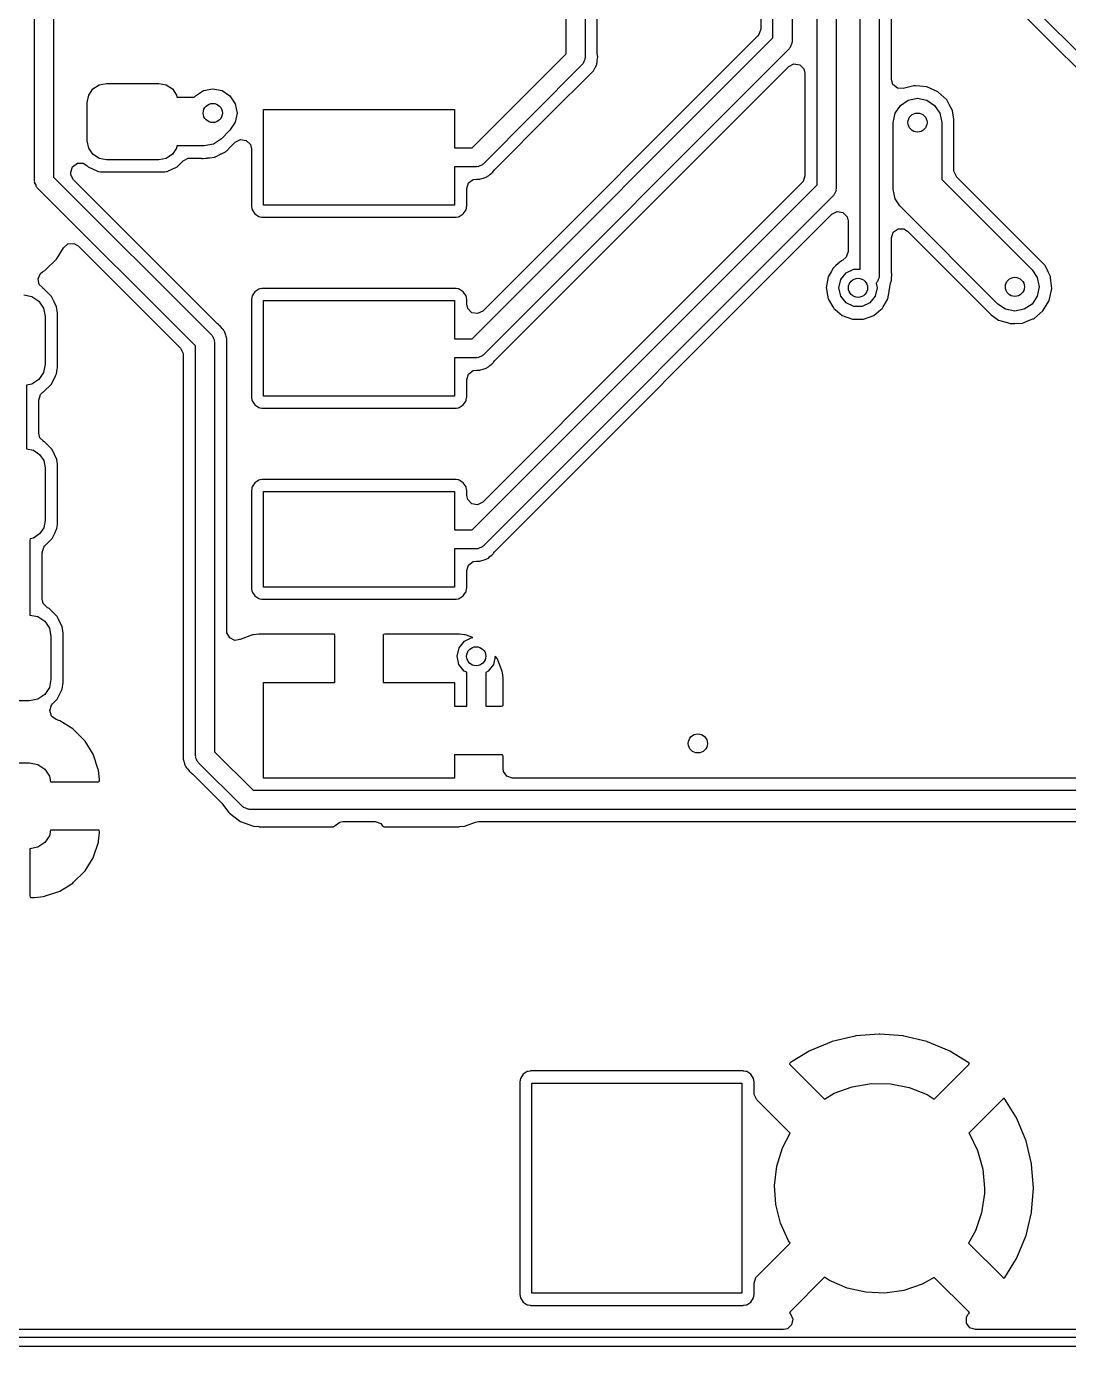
# Model space of a CAD drawing. Extents: x 3.59 to 5.68, y -3.55 to -1.66.
# Drawn here: x 4.567 to 4.997, y -3.55 to -3.006 of the extents above; entities that cross this region are included whole.
import ezdxf

# ---------------------------------------------------------------- set-up
doc = ezdxf.new("R2010")
doc.units = 0
doc.header["$MEASUREMENT"] = 0
doc.layers.add('BLACK', color=7, linetype='CONTINUOUS')

msp = doc.modelspace()

# ---------------------------------------------------------------- linework, layer by layer
at = {"layer": 'BLACK', "linetype": 'CONTINUOUS'}
for p, q in [((4.89327, -3.07124), (4.89327, -2.40768)), ((4.90114, -2.40605), (4.90114, -3.07287)), ((4.78976, -3.01724), (4.78976, -2.47237)), ((4.79764, -2.47237), (4.79764, -3.01887)), ((4.80266, -3.01718), (4.80266, -2.47676)), ((4.87508, -3.01067), (4.87508, -2.51628)), ((4.88295, -2.51628), (4.88295, -3.0123)), ((4.87006, -2.52067), (4.87006, -3.00698)), ((4.57063, -3.06965), (4.57063, -2.62874)), ((4.5785, -2.62874), (4.5785, -3.06802)), ((4.91106, -3.10598), (4.91106, -2.65644)), ((4.91894, -2.65644), (4.91894, -3.10878)), ((4.92396, -3.02773), (4.92396, -2.66084)), ((5.28328, -3.29885), (4.94615, -2.96176)), ((4.9438, -2.9665), (4.98337, -3.00607)), ((4.87006, -3.00698), (4.86931, -3.00927)), ((4.98337, -3.00607), (5.27949, -3.30216)), ((4.75112, -3.13465), (4.87508, -3.01067)), ((4.86892, -3.00974), (4.75548, -3.1232)), ((4.86931, -3.00927), (4.86892, -3.00974)), ((4.88249, -3.01374), (4.8822, -3.01462)), ((4.8829, -3.01292), (4.88249, -3.01374)), ((4.88295, -3.0123), (4.88285, -3.01261)), ((4.88285, -3.01261), (4.8829, -3.01292)), ((4.75112, -3.05591), (4.78976, -3.01724)), ((4.8818, -3.01509), (4.75554, -3.14137)), ((4.79759, -3.01949), (4.79717, -3.02031)), ((4.79764, -3.01887), (4.79754, -3.01918)), ((4.79754, -3.01918), (4.79759, -3.01949)), ((4.80272, -3.01766), (4.80266, -3.01718)), ((4.80266, -3.01988), (4.80271, -3.01927)), ((4.80266, -3.02078), (4.80266, -3.01988)), ((4.80271, -3.01927), (4.80284, -3.01839)), ((4.80274, -3.018), (4.80272, -3.01766)), ((4.80284, -3.01839), (4.80274, -3.018)), ((4.88194, -3.0148), (4.8818, -3.01509)), ((4.8822, -3.01462), (4.88194, -3.0148)), ((4.79649, -3.02166), (4.75554, -3.06263)), ((4.76145, -3.14256), (4.88159, -3.02239)), ((4.78356, -3.0417), (4.7998, -3.02544)), ((4.79663, -3.02137), (4.79649, -3.02166)), ((4.79689, -3.02119), (4.79663, -3.02137)), ((4.79717, -3.02031), (4.79689, -3.02119)), ((4.7998, -3.02544), (4.79995, -3.0253)), ((4.79995, -3.0253), (4.80111, -3.02426)), ((4.80111, -3.02426), (4.80147, -3.02344)), ((4.80147, -3.02344), (4.80176, -3.0229)), ((4.80176, -3.0229), (4.80203, -3.0225)), ((4.80203, -3.0225), (4.80225, -3.02215)), ((4.80203, -3.0225), (4.80203, -3.0225)), ((4.80225, -3.02215), (4.80231, -3.02175)), ((4.80231, -3.02175), (4.80243, -3.02146)), ((4.80243, -3.02146), (4.80249, -3.02115)), ((4.80249, -3.02115), (4.80266, -3.02078)), ((4.88159, -3.02239), (4.88374, -3.0213)), ((4.88374, -3.0213), (4.88612, -3.02167)), ((4.88612, -3.02167), (4.88782, -3.02338)), ((4.88782, -3.02338), (4.88825, -3.02515)), ((4.88825, -3.02515), (4.88825, -3.06754)), ((4.59468, -3.03169), (4.59723, -3.02999)), ((4.59723, -3.02999), (4.60025, -3.02939)), ((4.60025, -3.02939), (4.6219, -3.02939)), ((4.6219, -3.02939), (4.62491, -3.02999)), ((4.62491, -3.02999), (4.62747, -3.03169)), ((4.92455, -3.02979), (4.92396, -3.02773)), ((4.92639, -3.03134), (4.92455, -3.02979)), ((4.93318, -3.03042), (4.92879, -3.03151)), ((4.93349, -3.03035), (4.93318, -3.03042)), ((4.93318, -3.03042), (4.93318, -3.03042)), ((4.93381, -3.03037), (4.93349, -3.03035)), ((4.93566, -3.03054), (4.93381, -3.03037)), ((4.93381, -3.03037), (4.93381, -3.03037)), ((4.93847, -3.03078), (4.93566, -3.03054)), ((4.94305, -3.0328), (4.93847, -3.03078)), ((4.59237, -3.03726), (4.59297, -3.03425)), ((4.59297, -3.03425), (4.59468, -3.03169)), ((4.62747, -3.03169), (4.62918, -3.03425)), ((4.62918, -3.03425), (4.62935, -3.03513)), ((4.62935, -3.03513), (4.63645, -3.03513)), ((4.63645, -3.03513), (4.63706, -3.03452)), ((4.63706, -3.03452), (4.64031, -3.03235)), ((4.64031, -3.03235), (4.64413, -3.03159)), ((4.64413, -3.03159), (4.64796, -3.03235)), ((4.64796, -3.03235), (4.6512, -3.03452)), ((4.6512, -3.03452), (4.65337, -3.03776)), ((4.92879, -3.03151), (4.92639, -3.03134)), ((4.92761, -3.03846), (4.93086, -3.03629)), ((4.93086, -3.03629), (4.93469, -3.03553)), ((4.93469, -3.03553), (4.93851, -3.03629)), ((4.93851, -3.03629), (4.94176, -3.03846)), ((4.94672, -3.03619), (4.94305, -3.0328)), ((4.94687, -3.03648), (4.94672, -3.03619)), ((4.59237, -3.05301), (4.59237, -3.03726)), ((4.65337, -3.03776), (4.65413, -3.04159)), ((4.65413, -3.04159), (4.65337, -3.04542)), ((4.66506, -3.07953), (4.66506, -3.04016)), ((4.66506, -3.04016), (4.7438, -3.04016)), ((4.7438, -3.04016), (4.7438, -3.05591)), ((4.76029, -3.06498), (4.78356, -3.0417)), ((4.92469, -3.04553), (4.92545, -3.0417)), ((4.92545, -3.0417), (4.92761, -3.03846)), ((4.94176, -3.03846), (4.94392, -3.0417)), ((4.94392, -3.0417), (4.94469, -3.04553)), ((4.948, -3.03858), (4.94687, -3.03648)), ((4.94687, -3.03648), (4.94687, -3.03648)), ((4.94909, -3.0406), (4.948, -3.03858)), ((4.9497, -3.04428), (4.94909, -3.0406)), ((4.65337, -3.04542), (4.6512, -3.04866)), ((4.92469, -3.07311), (4.92469, -3.04553)), ((4.94469, -3.04553), (4.94469, -3.06896)), ((4.9497, -3.06527), (4.9497, -3.04428)), ((4.64766, -3.0522), (4.64442, -3.05437)), ((4.6512, -3.04866), (4.64766, -3.0522)), ((4.65339, -3.05358), (4.65554, -3.05248)), ((4.65554, -3.05248), (4.65792, -3.05286)), ((4.59297, -3.05602), (4.59237, -3.05301)), ((4.59468, -3.05858), (4.59297, -3.05602)), ((4.62918, -3.05602), (4.62747, -3.05858)), ((4.62935, -3.05513), (4.62918, -3.05602)), ((4.64059, -3.05513), (4.62935, -3.05513)), ((4.64442, -3.05437), (4.64059, -3.05513)), ((4.64775, -3.05836), (4.64935, -3.05759)), ((4.64935, -3.05759), (4.64952, -3.05745)), ((4.64952, -3.05745), (4.64957, -3.05739)), ((4.64957, -3.05739), (4.64961, -3.05736)), ((4.64961, -3.05736), (4.64969, -3.05729)), ((4.64969, -3.05729), (4.64992, -3.05717)), ((4.64992, -3.05717), (4.65139, -3.05558)), ((4.65139, -3.05558), (4.65149, -3.05547)), ((4.65149, -3.05547), (4.65339, -3.05358)), ((4.65792, -3.05286), (4.65962, -3.05456)), ((4.65962, -3.05456), (4.66004, -3.05633)), ((4.66004, -3.05633), (4.66004, -3.08003)), ((4.7438, -3.05591), (4.75112, -3.05591)), ((4.58635, -3.06372), (4.5883, -3.0623)), ((4.5883, -3.0623), (4.5907, -3.0623)), ((4.5907, -3.0623), (4.59226, -3.06325)), ((4.59226, -3.06325), (4.59274, -3.06373)), ((4.59723, -3.06028), (4.59468, -3.05858)), ((4.60025, -3.06088), (4.59723, -3.06028)), ((4.6219, -3.06088), (4.60025, -3.06088)), ((4.62491, -3.06028), (4.6219, -3.06088)), ((4.62747, -3.05858), (4.62491, -3.06028)), ((4.62941, -3.06373), (4.63185, -3.0613)), ((4.63185, -3.0613), (4.634, -3.0602)), ((4.634, -3.0602), (4.6346, -3.06015)), ((4.6346, -3.06015), (4.63857, -3.06015)), ((4.63857, -3.06015), (4.63939, -3.06024)), ((4.63939, -3.06024), (4.63956, -3.06028)), ((4.63956, -3.06028), (4.63956, -3.06028)), ((4.63956, -3.06028), (4.63987, -3.06034)), ((4.63987, -3.06034), (4.64019, -3.06031)), ((4.64019, -3.06031), (4.64126, -3.06018)), ((4.64019, -3.06031), (4.64019, -3.06031)), ((4.64126, -3.06018), (4.64158, -3.06016)), ((4.64158, -3.06016), (4.64168, -3.06015)), ((4.64168, -3.06015), (4.64184, -3.06015)), ((4.64184, -3.06015), (4.642, -3.06013)), ((4.642, -3.06013), (4.64262, -3.06002)), ((4.642, -3.06013), (4.642, -3.06013)), ((4.64262, -3.06002), (4.6428, -3.06)), ((4.6428, -3.06), (4.64484, -3.05976)), ((4.64484, -3.05976), (4.64511, -3.05963)), ((4.64511, -3.05963), (4.64523, -3.05959)), ((4.64523, -3.05959), (4.64552, -3.05954)), ((4.64552, -3.05954), (4.64581, -3.05939)), ((4.64581, -3.05939), (4.64733, -3.05856)), ((4.64581, -3.05939), (4.64581, -3.05939)), ((4.64733, -3.05856), (4.64749, -3.05848)), ((4.64749, -3.05848), (4.64775, -3.05836)), ((4.75419, -3.06332), (4.75337, -3.06373)), ((4.75507, -3.06303), (4.75419, -3.06332)), ((4.75526, -3.06277), (4.75507, -3.06303)), ((4.75554, -3.06263), (4.75526, -3.06277)), ((4.5785, -3.06802), (4.64369, -3.13321)), ((4.5856, -3.06601), (4.58635, -3.06372)), ((4.5856, -3.06641), (4.5856, -3.06601)), ((4.58565, -3.06702), (4.5856, -3.06641)), ((4.58674, -3.06916), (4.58565, -3.06702)), ((4.59274, -3.06373), (4.59305, -3.06388)), ((4.59305, -3.06388), (4.59305, -3.06388)), ((4.59305, -3.06388), (4.59626, -3.06538)), ((4.59626, -3.06538), (4.59686, -3.06565)), ((4.59686, -3.06565), (4.59779, -3.06578)), ((4.59779, -3.06578), (4.59861, -3.06588)), ((4.59861, -3.06588), (4.59861, -3.06588)), ((4.59861, -3.06588), (4.59874, -3.0659)), ((4.59874, -3.0659), (4.61107, -3.0659)), ((4.61107, -3.0659), (4.62341, -3.0659)), ((4.62341, -3.0659), (4.62434, -3.06578)), ((4.62434, -3.06578), (4.62499, -3.06569)), ((4.62499, -3.06569), (4.62529, -3.06565)), ((4.62499, -3.06569), (4.62499, -3.06569)), ((4.62529, -3.06565), (4.62588, -3.06538)), ((4.62588, -3.06538), (4.6291, -3.06388)), ((4.6291, -3.06388), (4.62941, -3.06373)), ((4.6291, -3.06388), (4.6291, -3.06388)), ((4.75276, -3.06378), (4.7438, -3.06378)), ((4.7438, -3.06378), (4.7438, -3.07953)), ((4.74957, -3.07043), (4.75152, -3.06901)), ((4.75152, -3.06901), (4.75292, -3.06882)), ((4.75306, -3.06369), (4.75276, -3.06378)), ((4.75292, -3.06882), (4.75378, -3.06887)), ((4.75337, -3.06373), (4.75306, -3.06369)), ((4.75378, -3.06887), (4.75419, -3.06889)), ((4.75419, -3.06889), (4.75457, -3.06874)), ((4.75457, -3.06874), (4.75502, -3.06857)), ((4.75457, -3.06874), (4.75457, -3.06874)), ((4.75502, -3.06857), (4.75561, -3.0684)), ((4.75561, -3.0684), (4.75608, -3.0683)), ((4.75608, -3.0683), (4.75648, -3.06821)), ((4.75608, -3.0683), (4.75608, -3.0683)), ((4.75648, -3.06821), (4.75681, -3.06797)), ((4.75681, -3.06797), (4.7571, -3.06784)), ((4.7571, -3.06784), (4.75736, -3.06767)), ((4.75736, -3.06767), (4.75775, -3.06752)), ((4.75775, -3.06752), (4.75838, -3.06689)), ((4.75838, -3.06689), (4.75884, -3.0665)), ((4.75884, -3.0665), (4.75923, -3.06621)), ((4.75923, -3.06621), (4.75956, -3.06597)), ((4.75956, -3.06597), (4.75977, -3.06562)), ((4.75977, -3.06562), (4.75998, -3.06538)), ((4.75998, -3.06538), (4.76029, -3.06498)), ((4.88825, -3.06754), (4.8875, -3.06983)), ((4.94469, -3.06896), (4.98191, -3.10619)), ((4.94975, -3.06588), (4.9497, -3.06527)), ((4.95085, -3.06803), (4.94975, -3.06588)), ((4.98716, -3.10434), (4.95085, -3.06803)), ((4.57073, -3.06996), (4.57063, -3.06965)), ((4.57068, -3.07027), (4.57073, -3.06996)), ((4.5711, -3.07109), (4.57068, -3.07027)), ((4.57138, -3.07197), (4.5711, -3.07109)), ((4.57164, -3.07215), (4.57138, -3.07197)), ((4.57178, -3.07244), (4.57164, -3.07215)), ((4.63697, -3.13762), (4.57178, -3.07244)), ((4.64604, -3.12846), (4.58674, -3.06916)), ((4.74882, -3.07272), (4.74957, -3.07043)), ((4.74882, -3.08003), (4.74882, -3.07272)), ((4.75113, -3.21339), (4.89327, -3.07124)), ((4.88711, -3.0703), (4.8208, -3.13661)), ((4.8875, -3.06983), (4.88711, -3.0703)), ((4.90067, -3.0743), (4.90039, -3.07518)), ((4.90109, -3.07348), (4.90067, -3.0743)), ((4.90114, -3.07287), (4.90104, -3.07317)), ((4.90104, -3.07317), (4.90109, -3.07348)), ((4.92545, -3.07693), (4.92469, -3.07311)), ((4.7438, -3.07953), (4.66506, -3.07953)), ((4.89999, -3.07565), (4.75554, -3.22011)), ((4.90013, -3.07537), (4.89999, -3.07565)), ((4.90039, -3.07518), (4.90013, -3.07537)), ((4.92742, -3.07989), (4.92545, -3.07693)), ((4.92761, -3.08018), (4.92742, -3.07989)), ((4.66004, -3.08003), (4.66008, -3.08021)), ((4.66008, -3.08021), (4.66008, -3.08021)), ((4.66008, -3.08021), (4.66019, -3.08079)), ((4.66019, -3.08079), (4.66033, -3.08149)), ((4.66033, -3.08149), (4.66144, -3.08315)), ((4.66144, -3.08315), (4.6631, -3.08426)), ((4.6631, -3.08426), (4.66348, -3.08433)), ((4.66348, -3.08433), (4.66438, -3.08451)), ((4.66438, -3.08451), (4.66438, -3.08451)), ((4.66438, -3.08451), (4.66457, -3.08455)), ((4.66457, -3.08455), (4.7443, -3.08455)), ((4.7443, -3.08455), (4.74448, -3.08451)), ((4.74448, -3.08451), (4.74449, -3.08451)), ((4.74449, -3.08451), (4.74539, -3.08433)), ((4.74539, -3.08433), (4.74576, -3.08426)), ((4.74576, -3.08426), (4.74742, -3.08315)), ((4.74742, -3.08315), (4.74853, -3.08149)), ((4.74853, -3.08149), (4.74867, -3.08079)), ((4.74867, -3.08079), (4.74879, -3.08021)), ((4.74879, -3.08021), (4.74882, -3.08003)), ((4.74879, -3.08021), (4.74879, -3.08021)), ((4.76038, -3.22237), (4.89939, -3.08335)), ((4.89939, -3.08335), (4.90154, -3.08225)), ((4.90154, -3.08225), (4.90391, -3.08263)), ((4.90391, -3.08263), (4.90562, -3.08433)), ((4.90562, -3.08433), (4.90604, -3.0861)), ((4.96777, -3.12033), (4.92761, -3.08018)), ((4.90604, -3.0861), (4.90604, -3.09873)), ((4.92396, -3.09303), (4.9247, -3.09074)), ((4.9247, -3.09074), (4.92665, -3.08932)), ((4.92665, -3.08932), (4.92906, -3.08932)), ((4.92906, -3.08932), (4.93061, -3.09027)), ((4.93061, -3.09027), (4.9651, -3.12477)), ((4.58255, -3.09713), (4.58437, -3.09556)), ((4.58437, -3.09556), (4.58677, -3.09536)), ((4.58677, -3.09536), (4.58864, -3.09639)), ((4.92396, -3.10707), (4.92396, -3.09303)), ((4.57966, -3.1018), (4.57995, -3.10143)), ((4.57995, -3.10143), (4.58255, -3.09713)), ((4.58864, -3.09639), (4.63081, -3.13856)), ((4.9053, -3.10102), (4.90409, -3.10211)), ((4.90604, -3.09873), (4.9053, -3.10102)), ((4.57314, -3.10772), (4.57392, -3.10709)), ((4.57392, -3.10709), (4.57485, -3.10652)), ((4.57485, -3.10652), (4.57522, -3.10624)), ((4.57522, -3.10624), (4.57966, -3.1018)), ((4.89907, -3.10707), (4.89785, -3.10918)), ((4.89996, -3.10554), (4.89907, -3.10707)), ((4.90013, -3.10524), (4.89996, -3.10554)), ((4.901, -3.10451), (4.90013, -3.10524)), ((4.90335, -3.10254), (4.901, -3.10451)), ((4.90361, -3.10232), (4.90335, -3.10254)), ((4.90335, -3.10254), (4.90335, -3.10254)), ((4.90393, -3.1022), (4.90361, -3.10232)), ((4.90409, -3.10211), (4.90393, -3.1022)), ((4.90526, -3.1075), (4.90841, -3.10598)), ((4.90841, -3.10598), (4.91106, -3.10598)), ((4.92401, -3.1075), (4.92396, -3.10707)), ((4.98191, -3.10619), (4.98408, -3.10944)), ((4.9873, -3.10451), (4.98716, -3.10434)), ((4.98741, -3.10473), (4.9873, -3.10451)), ((4.98854, -3.10709), (4.98741, -3.10473)), ((4.98741, -3.10473), (4.98741, -3.10473)), ((4.98947, -3.10902), (4.98854, -3.10709)), ((4.57208, -3.10988), (4.57314, -3.10772)), ((4.57249, -3.11225), (4.57208, -3.10988)), ((4.57387, -3.11358), (4.57249, -3.11225)), ((4.89785, -3.10918), (4.89706, -3.11366)), ((4.90228, -3.11364), (4.90307, -3.11023)), ((4.90307, -3.11023), (4.90526, -3.1075)), ((4.91779, -3.11156), (4.9176, -3.11176)), ((4.9176, -3.11176), (4.91803, -3.11366)), ((4.91793, -3.11128), (4.91779, -3.11156)), ((4.91819, -3.1111), (4.91793, -3.11128)), ((4.91847, -3.11022), (4.91819, -3.1111)), ((4.91889, -3.10939), (4.91847, -3.11022)), ((4.91894, -3.10878), (4.91884, -3.10908)), ((4.91884, -3.10908), (4.91889, -3.10939)), ((4.92321, -3.1134), (4.92342, -3.11226)), ((4.92342, -3.11226), (4.92356, -3.11204)), ((4.92356, -3.11204), (4.92362, -3.11163)), ((4.92362, -3.11163), (4.92373, -3.11135)), ((4.92373, -3.11135), (4.92379, -3.11106)), ((4.92379, -3.11106), (4.92396, -3.11069)), ((4.92396, -3.10977), (4.924, -3.10918)), ((4.92396, -3.11069), (4.92396, -3.10977)), ((4.924, -3.10918), (4.92408, -3.10868)), ((4.92404, -3.10788), (4.92401, -3.1075)), ((4.92414, -3.10827), (4.92404, -3.10788)), ((4.92408, -3.10868), (4.92414, -3.10827)), ((4.92408, -3.10868), (4.92408, -3.10868)), ((4.98408, -3.10944), (4.98484, -3.11326)), ((4.9895, -3.10934), (4.98947, -3.10902)), ((4.98966, -3.11069), (4.9895, -3.10934)), ((4.9895, -3.10934), (4.9895, -3.10934)), ((4.99005, -3.11398), (4.98966, -3.11069)), ((4.56619, -3.11659), (4.56958, -3.11726)), ((4.56958, -3.11726), (4.57246, -3.11919)), ((4.57381, -3.11367), (4.57387, -3.11358)), ((4.57407, -3.11385), (4.57381, -3.11367)), ((4.57436, -3.11399), (4.57407, -3.11385)), ((4.57763, -3.11726), (4.57436, -3.11399)), ((4.57868, -3.11939), (4.57763, -3.11726)), ((4.66033, -3.11694), (4.66004, -3.11841)), ((4.66144, -3.11528), (4.66033, -3.11694)), ((4.6631, -3.11417), (4.66144, -3.11528)), ((4.66348, -3.1141), (4.6631, -3.11417)), ((4.66438, -3.11392), (4.66348, -3.1141)), ((4.66457, -3.11388), (4.66438, -3.11392)), ((4.66438, -3.11392), (4.66438, -3.11392)), ((4.7443, -3.11388), (4.66457, -3.11388)), ((4.74448, -3.11392), (4.7443, -3.11388)), ((4.74449, -3.11392), (4.74448, -3.11392)), ((4.74539, -3.1141), (4.74449, -3.11392)), ((4.74576, -3.11417), (4.74539, -3.1141)), ((4.74742, -3.11528), (4.74576, -3.11417)), ((4.74853, -3.11694), (4.74742, -3.11528)), ((4.74882, -3.11841), (4.74853, -3.11694)), ((4.89706, -3.11366), (4.89712, -3.11399)), ((4.89712, -3.11399), (4.89734, -3.11521)), ((4.89734, -3.11521), (4.89785, -3.11814)), ((4.90306, -3.11706), (4.90228, -3.11364)), ((4.90523, -3.1198), (4.90306, -3.11706)), ((4.91724, -3.1171), (4.91505, -3.11983)), ((4.91803, -3.11368), (4.91724, -3.1171)), ((4.91803, -3.11366), (4.91803, -3.11368)), ((4.92246, -3.11814), (4.92298, -3.11521)), ((4.92298, -3.11521), (4.92319, -3.11399)), ((4.92319, -3.11399), (4.92325, -3.11366)), ((4.92325, -3.11366), (4.92321, -3.1134)), ((4.98408, -3.11709), (4.98191, -3.12033)), ((4.98484, -3.11326), (4.98408, -3.11709)), ((4.989, -3.11887), (4.99005, -3.11398)), ((4.57246, -3.11919), (4.57438, -3.12206)), ((4.57438, -3.12206), (4.57505, -3.12545)), ((4.5792, -3.12044), (4.57868, -3.11939)), ((4.57967, -3.12141), (4.5792, -3.12044)), ((4.58007, -3.12413), (4.57967, -3.12141)), ((4.66004, -3.11841), (4.66004, -3.15877)), ((4.66506, -3.15827), (4.66506, -3.1189)), ((4.66506, -3.1189), (4.7438, -3.1189)), ((4.7438, -3.1189), (4.7438, -3.13465)), ((4.74882, -3.12044), (4.74882, -3.11841)), ((4.74925, -3.12221), (4.74882, -3.12044)), ((4.75095, -3.12391), (4.74925, -3.12221)), ((4.75548, -3.1232), (4.75333, -3.12429)), ((4.89785, -3.11814), (4.89802, -3.11843)), ((4.89802, -3.11843), (4.89802, -3.11843)), ((4.89802, -3.11843), (4.89983, -3.12155)), ((4.89983, -3.12155), (4.90013, -3.12207)), ((4.90013, -3.12207), (4.90039, -3.12229)), ((4.90039, -3.12229), (4.90073, -3.12258)), ((4.90073, -3.12258), (4.90361, -3.125)), ((4.90839, -3.12133), (4.90523, -3.1198)), ((4.91189, -3.12134), (4.90839, -3.12133)), ((4.91505, -3.11983), (4.91189, -3.12134)), ((4.9167, -3.125), (4.91958, -3.12258)), ((4.91958, -3.12258), (4.91993, -3.12229)), ((4.91993, -3.12229), (4.92019, -3.12207)), ((4.92019, -3.12207), (4.92049, -3.12155)), ((4.92049, -3.12155), (4.92229, -3.11843)), ((4.92229, -3.11843), (4.92246, -3.11814)), ((4.92229, -3.11843), (4.92229, -3.11843)), ((4.97102, -3.1225), (4.96777, -3.12033)), ((4.97484, -3.12326), (4.97102, -3.1225)), ((4.97867, -3.1225), (4.97484, -3.12326)), ((4.98191, -3.12033), (4.97867, -3.1225)), ((4.98259, -3.12637), (4.98642, -3.12315)), ((4.98642, -3.12315), (4.98777, -3.12092)), ((4.98777, -3.12092), (4.98883, -3.11915)), ((4.98883, -3.11915), (4.989, -3.11887)), ((4.98883, -3.11915), (4.98883, -3.11915)), ((4.57505, -3.12545), (4.57505, -3.14513)), ((4.58007, -3.14645), (4.58007, -3.12413)), ((4.64643, -3.12876), (4.64604, -3.12846)), ((4.64668, -3.12898), (4.64643, -3.12876)), ((4.75333, -3.12429), (4.75095, -3.12391)), ((4.90361, -3.125), (4.90788, -3.12655)), ((4.90788, -3.12655), (4.91243, -3.12655)), ((4.91243, -3.12655), (4.9167, -3.125)), ((4.9651, -3.12477), (4.96814, -3.12694)), ((4.96814, -3.12694), (4.97016, -3.12754)), ((4.97016, -3.12754), (4.97263, -3.12828)), ((4.97263, -3.12828), (4.97263, -3.12828)), ((4.97263, -3.12828), (4.97293, -3.12837)), ((4.97293, -3.12837), (4.97326, -3.12836)), ((4.97326, -3.12836), (4.97479, -3.1283)), ((4.97326, -3.12836), (4.97326, -3.12836)), ((4.97479, -3.1283), (4.97793, -3.12817)), ((4.97793, -3.12817), (4.98089, -3.12703)), ((4.98089, -3.12703), (4.98229, -3.12649)), ((4.98229, -3.12649), (4.98259, -3.12637)), ((4.98229, -3.12649), (4.98229, -3.12649)), ((4.64369, -3.13321), (4.64383, -3.13349)), ((4.64383, -3.13349), (4.64409, -3.13368)), ((4.64409, -3.13368), (4.64438, -3.13455)), ((4.64703, -3.12919), (4.64668, -3.12898)), ((4.64741, -3.1297), (4.64703, -3.12919)), ((4.64756, -3.12991), (4.64741, -3.1297)), ((4.64795, -3.13037), (4.64756, -3.12991)), ((4.64859, -3.13101), (4.64795, -3.13037)), ((4.64873, -3.13139), (4.64859, -3.13101)), ((4.6489, -3.13165), (4.64873, -3.13139)), ((4.64903, -3.13194), (4.6489, -3.13165)), ((4.64927, -3.13227), (4.64903, -3.13194)), ((4.64946, -3.13314), (4.64927, -3.13227)), ((4.64963, -3.13373), (4.64946, -3.13314)), ((4.64995, -3.13456), (4.64963, -3.13373)), ((4.63081, -3.13856), (4.6319, -3.14071)), ((4.63697, -3.30647), (4.63697, -3.13762)), ((4.64438, -3.13455), (4.64479, -3.13538)), ((4.64479, -3.13538), (4.64474, -3.13569)), ((4.64474, -3.13569), (4.64484, -3.13599)), ((4.64484, -3.13599), (4.64484, -3.30484)), ((4.64986, -3.13633), (4.64987, -3.13612)), ((4.64986, -3.25514), (4.64986, -3.13633)), ((4.64987, -3.13612), (4.64993, -3.13497)), ((4.64993, -3.13497), (4.64995, -3.13456)), ((4.7438, -3.13465), (4.75112, -3.13465)), ((4.8208, -3.13661), (4.7556, -3.20181)), ((4.57505, -3.14513), (4.57438, -3.14852)), ((4.6319, -3.14071), (4.63195, -3.14132)), ((4.63195, -3.14132), (4.63195, -3.30614)), ((4.75276, -3.14252), (4.7438, -3.14252)), ((4.7438, -3.14252), (4.7438, -3.15827)), ((4.75306, -3.14243), (4.75276, -3.14252)), ((4.75337, -3.14248), (4.75306, -3.14243)), ((4.75419, -3.14206), (4.75337, -3.14248)), ((4.75507, -3.14177), (4.75419, -3.14206)), ((4.75526, -3.14151), (4.75507, -3.14177)), ((4.75554, -3.14137), (4.75526, -3.14151)), ((4.75884, -3.14524), (4.75923, -3.14495)), ((4.75923, -3.14495), (4.75956, -3.14471)), ((4.75923, -3.14495), (4.75923, -3.14495)), ((4.75956, -3.14471), (4.75977, -3.14436)), ((4.75977, -3.14436), (4.75999, -3.14412)), ((4.75999, -3.14412), (4.76029, -3.14372)), ((4.76029, -3.14372), (4.76145, -3.14256)), ((4.57438, -3.14852), (4.57246, -3.1514)), ((4.57765, -3.1533), (4.57931, -3.1499)), ((4.57931, -3.1499), (4.57954, -3.14943)), ((4.57954, -3.14943), (4.57968, -3.14915)), ((4.57954, -3.14943), (4.57954, -3.14943)), ((4.57968, -3.14915), (4.57996, -3.1472)), ((4.57996, -3.1472), (4.58005, -3.14659)), ((4.58005, -3.14659), (4.58007, -3.14645)), ((4.58005, -3.14659), (4.58005, -3.14659)), ((4.74882, -3.15146), (4.74957, -3.14917)), ((4.74957, -3.14917), (4.75152, -3.14775)), ((4.75152, -3.14775), (4.75292, -3.14756)), ((4.75292, -3.14756), (4.75419, -3.14763)), ((4.75419, -3.14763), (4.75457, -3.14748)), ((4.75457, -3.14748), (4.75502, -3.14731)), ((4.75457, -3.14748), (4.75457, -3.14748)), ((4.75502, -3.14731), (4.75561, -3.14714)), ((4.75561, -3.14714), (4.75648, -3.14695)), ((4.75648, -3.14695), (4.75681, -3.14671)), ((4.75681, -3.14671), (4.7571, -3.14658)), ((4.7571, -3.14658), (4.75736, -3.14641)), ((4.75736, -3.14641), (4.75774, -3.14627)), ((4.75774, -3.14627), (4.75837, -3.14564)), ((4.75837, -3.14564), (4.75884, -3.14524)), ((4.56958, -3.15332), (4.56732, -3.15377)), ((4.56732, -3.15377), (4.56732, -3.18001)), ((4.57246, -3.1514), (4.56958, -3.15332)), ((4.57438, -3.15657), (4.57765, -3.1533)), ((4.74882, -3.15877), (4.74882, -3.15146)), ((4.57234, -3.15997), (4.57309, -3.15768)), ((4.57234, -3.17355), (4.57234, -3.15997)), ((4.57309, -3.15768), (4.57397, -3.1568)), ((4.57397, -3.1568), (4.57409, -3.15672)), ((4.57409, -3.15672), (4.57438, -3.15657)), ((4.66004, -3.15877), (4.66008, -3.15895)), ((4.66008, -3.15895), (4.66008, -3.15895)), ((4.66008, -3.15895), (4.66026, -3.15985)), ((4.66026, -3.15985), (4.66033, -3.16023)), ((4.66033, -3.16023), (4.66144, -3.16189)), ((4.7438, -3.15827), (4.66506, -3.15827)), ((4.74742, -3.16189), (4.74853, -3.16023)), ((4.74853, -3.16023), (4.74861, -3.15985)), ((4.74861, -3.15985), (4.74879, -3.15895)), ((4.74879, -3.15895), (4.74882, -3.15877)), ((4.74879, -3.15895), (4.74879, -3.15895)), ((4.66144, -3.16189), (4.6631, -3.163)), ((4.6631, -3.163), (4.66348, -3.16307)), ((4.66348, -3.16307), (4.66438, -3.16325)), ((4.66438, -3.16325), (4.66438, -3.16325)), ((4.66438, -3.16325), (4.66457, -3.16329)), ((4.66457, -3.16329), (4.7443, -3.16329)), ((4.7443, -3.16329), (4.74448, -3.16325)), ((4.74448, -3.16325), (4.74449, -3.16325)), ((4.74449, -3.16325), (4.74539, -3.16307)), ((4.74539, -3.16307), (4.74576, -3.163)), ((4.74576, -3.163), (4.74742, -3.16189)), ((4.57283, -3.17544), (4.57234, -3.17355)), ((4.57417, -3.17669), (4.57283, -3.17544)), ((4.5741, -3.17679), (4.57417, -3.17669)), ((4.57438, -3.17698), (4.5741, -3.17679)), ((4.57469, -3.17713), (4.57438, -3.17698)), ((4.5779, -3.18034), (4.57469, -3.17713)), ((4.56732, -3.18001), (4.57019, -3.18058)), ((4.57019, -3.18058), (4.57274, -3.18228)), ((4.57274, -3.18228), (4.57445, -3.18484)), ((4.57982, -3.18446), (4.5779, -3.18034)), ((4.57445, -3.18484), (4.57505, -3.18785)), ((4.57505, -3.18785), (4.57505, -3.2095)), ((4.58007, -3.18634), (4.57982, -3.18446)), ((4.58007, -3.21101), (4.58007, -3.18634)), ((4.66144, -3.19402), (4.66033, -3.19568)), ((4.6631, -3.19291), (4.66144, -3.19402)), ((4.66348, -3.19284), (4.6631, -3.19291)), ((4.66438, -3.19266), (4.66348, -3.19284)), ((4.66457, -3.19262), (4.66438, -3.19266)), ((4.66438, -3.19266), (4.66438, -3.19266)), ((4.7443, -3.19262), (4.66457, -3.19262)), ((4.74448, -3.19266), (4.7443, -3.19262)), ((4.74449, -3.19266), (4.74448, -3.19266)), ((4.74539, -3.19284), (4.74449, -3.19266)), ((4.74576, -3.19291), (4.74539, -3.19284)), ((4.74742, -3.19402), (4.74576, -3.19291)), ((4.74853, -3.19568), (4.74742, -3.19402)), ((4.66016, -3.19657), (4.66004, -3.19715)), ((4.66004, -3.19715), (4.66004, -3.23751)), ((4.66026, -3.19606), (4.66016, -3.19657)), ((4.66033, -3.19568), (4.66026, -3.19606)), ((4.66506, -3.23701), (4.66506, -3.19764)), ((4.66506, -3.19764), (4.7438, -3.19764)), ((4.7438, -3.19764), (4.7438, -3.21339)), ((4.74861, -3.19606), (4.74853, -3.19568)), ((4.74871, -3.19657), (4.74861, -3.19606)), ((4.74882, -3.19715), (4.74871, -3.19657)), ((4.74882, -3.19918), (4.74882, -3.19715)), ((4.74925, -3.20095), (4.74882, -3.19918)), ((4.75095, -3.20266), (4.74925, -3.20095)), ((4.75333, -3.20303), (4.75095, -3.20266)), ((4.75548, -3.20194), (4.75333, -3.20303)), ((4.7556, -3.20181), (4.75548, -3.20194)), ((4.57505, -3.2095), (4.57445, -3.21252)), ((4.57274, -3.21507), (4.57019, -3.21678)), ((4.57445, -3.21252), (4.57274, -3.21507)), ((4.5779, -3.21701), (4.57895, -3.21476)), ((4.57895, -3.21476), (4.5797, -3.21316)), ((4.5797, -3.21316), (4.57982, -3.21289)), ((4.5797, -3.21316), (4.5797, -3.21316)), ((4.57982, -3.21289), (4.58005, -3.2112)), ((4.58005, -3.21114), (4.58007, -3.21101)), ((4.58005, -3.2112), (4.58005, -3.21114)), ((4.58005, -3.21114), (4.58005, -3.21114)), ((4.7438, -3.21339), (4.75113, -3.21339)), ((4.56881, -3.21705), (4.5687, -3.21759)), ((4.5687, -3.21759), (4.5687, -3.24851)), ((4.57019, -3.21678), (4.56881, -3.21705)), ((4.57372, -3.22281), (4.57446, -3.22052)), ((4.57446, -3.22052), (4.57486, -3.22005)), ((4.57486, -3.22005), (4.5779, -3.21701)), ((4.75276, -3.22126), (4.7438, -3.22126)), ((4.7438, -3.22126), (4.7438, -3.23701)), ((4.75306, -3.22117), (4.75276, -3.22126)), ((4.75337, -3.22122), (4.75306, -3.22117)), ((4.75419, -3.2208), (4.75337, -3.22122)), ((4.75507, -3.22051), (4.75419, -3.2208)), ((4.75526, -3.22025), (4.75507, -3.22051)), ((4.75554, -3.22011), (4.75526, -3.22025)), ((4.57372, -3.24198), (4.57372, -3.22281)), ((4.74957, -3.22791), (4.75152, -3.22649)), ((4.75152, -3.22649), (4.75292, -3.2263)), ((4.75292, -3.2263), (4.75419, -3.22637)), ((4.75419, -3.22637), (4.75502, -3.22605)), ((4.75502, -3.22605), (4.75561, -3.22588)), ((4.75561, -3.22588), (4.75608, -3.22578)), ((4.75608, -3.22578), (4.75648, -3.22569)), ((4.75608, -3.22578), (4.75608, -3.22578)), ((4.75648, -3.22569), (4.75681, -3.22545)), ((4.75681, -3.22545), (4.7571, -3.22532)), ((4.7571, -3.22532), (4.75736, -3.22515)), ((4.75736, -3.22515), (4.75774, -3.22501)), ((4.75774, -3.22501), (4.75837, -3.22438)), ((4.75837, -3.22438), (4.75884, -3.22398)), ((4.75884, -3.22398), (4.75956, -3.22345)), ((4.75956, -3.22345), (4.75977, -3.2231)), ((4.75977, -3.2231), (4.75999, -3.22285)), ((4.75999, -3.22285), (4.76029, -3.22246)), ((4.76029, -3.22246), (4.76038, -3.22237)), ((4.74882, -3.2302), (4.74957, -3.22791)), ((4.74882, -3.23751), (4.74882, -3.2302)), ((4.66004, -3.23751), (4.66008, -3.23769)), ((4.66008, -3.23769), (4.66008, -3.23769)), ((4.66008, -3.23769), (4.66026, -3.23859)), ((4.7438, -3.23701), (4.66506, -3.23701)), ((4.74861, -3.23859), (4.74879, -3.23769)), ((4.74879, -3.23769), (4.74882, -3.23751)), ((4.74879, -3.23769), (4.74879, -3.23769)), ((4.57418, -3.24381), (4.57372, -3.24198)), ((4.66026, -3.23859), (4.66033, -3.23897)), ((4.66033, -3.23897), (4.66055, -3.23929)), ((4.66055, -3.23929), (4.66118, -3.24023)), ((4.66118, -3.24023), (4.66144, -3.24063)), ((4.66144, -3.24063), (4.6631, -3.24174)), ((4.6631, -3.24174), (4.66348, -3.24182)), ((4.66348, -3.24182), (4.66438, -3.24199)), ((4.66438, -3.24199), (4.66438, -3.24199)), ((4.66438, -3.24199), (4.66457, -3.24203)), ((4.66457, -3.24203), (4.7443, -3.24203)), ((4.7443, -3.24203), (4.74448, -3.24199)), ((4.74448, -3.24199), (4.74449, -3.24199)), ((4.74449, -3.24199), (4.74539, -3.24182)), ((4.74539, -3.24182), (4.74576, -3.24174)), ((4.74576, -3.24174), (4.74742, -3.24063)), ((4.74742, -3.24063), (4.74769, -3.24023)), ((4.74769, -3.24023), (4.74832, -3.23929)), ((4.74832, -3.23929), (4.74853, -3.23897)), ((4.74853, -3.23897), (4.74861, -3.23859)), ((4.5687, -3.24851), (4.57195, -3.24915)), ((4.57591, -3.24548), (4.57418, -3.24381)), ((4.57644, -3.24574), (4.57591, -3.24548)), ((4.57673, -3.24588), (4.57644, -3.24574)), ((4.57644, -3.24574), (4.57644, -3.24574)), ((4.57695, -3.24611), (4.57673, -3.24588)), ((4.5793, -3.24845), (4.57695, -3.24611)), ((4.57695, -3.24611), (4.57695, -3.24611)), ((4.58, -3.24915), (4.5793, -3.24845)), ((4.57195, -3.24915), (4.57482, -3.25107)), ((4.57482, -3.25107), (4.57674, -3.25395)), ((4.57674, -3.25395), (4.57741, -3.25734)), ((4.58037, -3.2499), (4.58, -3.24915)), ((4.58152, -3.25225), (4.58037, -3.2499)), ((4.58203, -3.2533), (4.58152, -3.25225)), ((4.58243, -3.25602), (4.58203, -3.2533)), ((4.57741, -3.25734), (4.57741, -3.27506)), ((4.58243, -3.27637), (4.58243, -3.25602)), ((4.64993, -3.25586), (4.64986, -3.25514)), ((4.65109, -3.25797), (4.64993, -3.25586)), ((4.65326, -3.259), (4.65109, -3.25797)), ((4.65534, -3.25861), (4.65326, -3.259)), ((4.65536, -3.25866), (4.65534, -3.25861)), ((4.6605, -3.25673), (4.65536, -3.25866)), ((4.66097, -3.25662), (4.6605, -3.25673)), ((4.66306, -3.25639), (4.66097, -3.25662)), ((4.66328, -3.25638), (4.66306, -3.25639)), ((4.69411, -3.25638), (4.66328, -3.25638)), ((4.69427, -3.2565), (4.69411, -3.25638)), ((4.69443, -3.257), (4.69427, -3.2565)), ((4.69443, -3.27638), (4.69443, -3.257)), ((4.71455, -3.25654), (4.71443, -3.25671)), ((4.71443, -3.25671), (4.71443, -3.27638)), ((4.71505, -3.25638), (4.71455, -3.25654)), ((4.74559, -3.25638), (4.71505, -3.25638)), ((4.7458, -3.25639), (4.74559, -3.25638)), ((4.74565, -3.26208), (4.74784, -3.25935)), ((4.7479, -3.25662), (4.7458, -3.25639)), ((4.74784, -3.25935), (4.751, -3.25783)), ((4.74837, -3.25673), (4.7479, -3.25662)), ((4.75131, -3.25783), (4.74837, -3.25673)), ((4.751, -3.25783), (4.75131, -3.25783)), ((4.74487, -3.2655), (4.74565, -3.26208)), ((4.74564, -3.26891), (4.74487, -3.2655)), ((4.74782, -3.27166), (4.74564, -3.26891)), ((4.75983, -3.26895), (4.75764, -3.27168)), ((4.76062, -3.26554), (4.75983, -3.26895)), ((4.76136, -3.26646), (4.7606, -3.26545)), ((4.7606, -3.26545), (4.76062, -3.26551)), ((4.76062, -3.26551), (4.76062, -3.26554)), ((4.76162, -3.26694), (4.76136, -3.26646)), ((4.76345, -3.27181), (4.76162, -3.26694)), ((4.57741, -3.27506), (4.57674, -3.27845)), ((4.74881, -3.27213), (4.74782, -3.27166)), ((4.74881, -3.28607), (4.74881, -3.27213)), ((4.75764, -3.27168), (4.75668, -3.27214)), ((4.75668, -3.27214), (4.75668, -3.28607)), ((4.76356, -3.27229), (4.76345, -3.27181)), ((4.76379, -3.27438), (4.76356, -3.27229)), ((4.7638, -3.27459), (4.76379, -3.27438)), ((4.7638, -3.28574), (4.7638, -3.27459)), ((4.57674, -3.27845), (4.57482, -3.28132)), ((4.58001, -3.28323), (4.58204, -3.27907)), ((4.58204, -3.27907), (4.58243, -3.27637)), ((4.66506, -3.31575), (4.66506, -3.27638)), ((4.66506, -3.27638), (4.69443, -3.27638)), ((4.71443, -3.27638), (4.7438, -3.27638)), ((4.7438, -3.27638), (4.7438, -3.28607)), ((4.56856, -3.28391), (4.54887, -3.28391)), ((4.57195, -3.28324), (4.56856, -3.28391)), ((4.57482, -3.28132), (4.57195, -3.28324)), ((4.57693, -3.2879), (4.57769, -3.28561)), ((4.57769, -3.28561), (4.57807, -3.28517)), ((4.57807, -3.28517), (4.57824, -3.285)), ((4.57824, -3.285), (4.58001, -3.28323)), ((4.7438, -3.28607), (4.74881, -3.28607)), ((4.75668, -3.28607), (4.76319, -3.28607)), ((4.76319, -3.28607), (4.76369, -3.2859)), ((4.76369, -3.2859), (4.7638, -3.28574)), ((4.57766, -3.29019), (4.57693, -3.2879)), ((4.5796, -3.29162), (4.57766, -3.29019)), ((4.58062, -3.29196), (4.5796, -3.29162)), ((4.58103, -3.29215), (4.58062, -3.29196)), ((4.58637, -3.29544), (4.58103, -3.29215)), ((4.58672, -3.29572), (4.58637, -3.29544)), ((4.59116, -3.30015), (4.58672, -3.29572)), ((4.59144, -3.30051), (4.59116, -3.30015)), ((4.59475, -3.30584), (4.59144, -3.30051)), ((4.59494, -3.30625), (4.59475, -3.30584)), ((4.59693, -3.31222), (4.59494, -3.30625)), ((4.63194, -3.30634), (4.63186, -3.30791)), ((4.63186, -3.30791), (4.63201, -3.30829)), ((4.63195, -3.30614), (4.63194, -3.30634)), ((4.63201, -3.30829), (4.63201, -3.30829)), ((4.63201, -3.30829), (4.63218, -3.30874)), ((4.63707, -3.30678), (4.63697, -3.30647)), ((4.63702, -3.30709), (4.63707, -3.30678)), ((4.63744, -3.30791), (4.63702, -3.30709)), ((4.63772, -3.30879), (4.63744, -3.30791)), ((4.64484, -3.30484), (4.66076, -3.32075)), ((4.76348, -3.30607), (4.7438, -3.30607)), ((4.7438, -3.30607), (4.7438, -3.31575)), ((4.76364, -3.30618), (4.76348, -3.30607)), ((4.7638, -3.30668), (4.76364, -3.30618)), ((4.7638, -3.31183), (4.7638, -3.30668)), ((4.54887, -3.3095), (4.56856, -3.3095)), ((4.56856, -3.3095), (4.57195, -3.31018)), ((4.57195, -3.31018), (4.57482, -3.3121)), ((4.57482, -3.3121), (4.57674, -3.31497)), ((4.59702, -3.31263), (4.59693, -3.31222)), ((4.5974, -3.31634), (4.59702, -3.31263)), ((4.63218, -3.30874), (4.63236, -3.30933)), ((4.63236, -3.30933), (4.63246, -3.3098)), ((4.63246, -3.3098), (4.63246, -3.3098)), ((4.63246, -3.3098), (4.63254, -3.3102)), ((4.63254, -3.3102), (4.63278, -3.31053)), ((4.63278, -3.31053), (4.63291, -3.31082)), ((4.63291, -3.31082), (4.63308, -3.31108)), ((4.63308, -3.31108), (4.63323, -3.31146)), ((4.63323, -3.31146), (4.63352, -3.31175)), ((4.63352, -3.31175), (4.63386, -3.31209)), ((4.63386, -3.31209), (4.63426, -3.31256)), ((4.63426, -3.31256), (4.63454, -3.31295)), ((4.63454, -3.31295), (4.63454, -3.31295)), ((4.63454, -3.31295), (4.63478, -3.31328)), ((4.63478, -3.31328), (4.63513, -3.31348)), ((4.63513, -3.31348), (4.63537, -3.3137)), ((4.63537, -3.3137), (4.63577, -3.314)), ((4.63798, -3.30897), (4.63772, -3.30879)), ((4.63812, -3.30926), (4.63798, -3.30897)), ((4.65635, -3.32747), (4.63812, -3.30926)), ((4.76399, -3.31304), (4.7638, -3.31183)), ((4.76541, -3.31499), (4.76399, -3.31304)), ((4.57674, -3.31497), (4.57719, -3.31722)), ((4.57719, -3.31722), (4.5968, -3.31722)), ((4.5968, -3.31722), (4.5973, -3.31706)), ((4.5973, -3.31706), (4.59741, -3.3169)), ((4.59741, -3.31655), (4.5974, -3.31634)), ((4.59741, -3.3169), (4.59741, -3.31655)), ((4.63577, -3.314), (4.64747, -3.3257)), ((4.7438, -3.31575), (4.66506, -3.31575)), ((4.7677, -3.31573), (4.76541, -3.31499)), ((5.28607, -3.31573), (4.7677, -3.31573)), ((4.66076, -3.32075), (5.38105, -3.32075)), ((4.64747, -3.3257), (4.64783, -3.32612)), ((4.64783, -3.32612), (4.65061, -3.32982)), ((4.65061, -3.32982), (4.651, -3.33021)), ((4.651, -3.33021), (4.65514, -3.33331)), ((4.65663, -3.32762), (4.65635, -3.32747)), ((4.65682, -3.32787), (4.65663, -3.32762)), ((4.6577, -3.32816), (4.65682, -3.32787)), ((4.65852, -3.32858), (4.6577, -3.32816)), ((4.65883, -3.32853), (4.65852, -3.32858)), ((4.65913, -3.32863), (4.65883, -3.32853)), ((5.38268, -3.32863), (4.65913, -3.32863)), ((4.65514, -3.33331), (4.65562, -3.33357)), ((4.65562, -3.33357), (4.6605, -3.3354)), ((4.6605, -3.3354), (4.66097, -3.33551)), ((4.66097, -3.33551), (4.66307, -3.33574)), ((4.69382, -3.33575), (4.69432, -3.33559)), ((4.69432, -3.33559), (4.69456, -3.33525)), ((4.69456, -3.33525), (4.69651, -3.33384)), ((4.69651, -3.33384), (4.69771, -3.33365)), ((4.69771, -3.33365), (4.71112, -3.33365)), ((4.71112, -3.33365), (4.71341, -3.33439)), ((4.71341, -3.33439), (4.714, -3.3352)), ((4.714, -3.3352), (4.71476, -3.33575)), ((4.7458, -3.33574), (4.7479, -3.33551)), ((4.7479, -3.33551), (4.74837, -3.3354)), ((4.74837, -3.3354), (4.75239, -3.33389)), ((4.75239, -3.33389), (4.75376, -3.33365)), ((4.75376, -3.33365), (5.38234, -3.33365)), ((4.57674, -3.33947), (4.57482, -3.34234)), ((4.57719, -3.33722), (4.57674, -3.33947)), ((4.59709, -3.33722), (4.57719, -3.33722)), ((4.59703, -3.34176), (4.5974, -3.3381)), ((4.59725, -3.33734), (4.59709, -3.33722)), ((4.59741, -3.33784), (4.59725, -3.33734)), ((4.5974, -3.3381), (4.59741, -3.3379)), ((4.59741, -3.3379), (4.59741, -3.33784)), ((4.66307, -3.33574), (4.66328, -3.33575)), ((4.66328, -3.33575), (4.69382, -3.33575)), ((4.71476, -3.33575), (4.74559, -3.33575)), ((4.74559, -3.33575), (4.7458, -3.33574)), ((4.57195, -3.34426), (4.56871, -3.34491)), ((4.56871, -3.34491), (4.56871, -3.36432)), ((4.57482, -3.34234), (4.57195, -3.34426)), ((4.59496, -3.34814), (4.59694, -3.34217)), ((4.59694, -3.34217), (4.59703, -3.34176)), ((4.59148, -3.35389), (4.59477, -3.34855)), ((4.59477, -3.34855), (4.59496, -3.34814)), ((4.58676, -3.35869), (4.5912, -3.35425)), ((4.5912, -3.35425), (4.59148, -3.35389)), ((4.5747, -3.36445), (4.58067, -3.36246)), ((4.58067, -3.36246), (4.58107, -3.36227)), ((4.58107, -3.36227), (4.58641, -3.35897)), ((4.58641, -3.35897), (4.58676, -3.35869)), ((4.56871, -3.36432), (4.56887, -3.36482)), ((4.56887, -3.36482), (4.56904, -3.36494)), ((4.56904, -3.36494), (4.57037, -3.36494)), ((4.57037, -3.36494), (4.57057, -3.36493)), ((4.57057, -3.36493), (4.57428, -3.36454)), ((4.57428, -3.36454), (4.5747, -3.36445)), ((4.90892, -3.42206), (4.89953, -3.42432)), ((4.90922, -3.42202), (4.90892, -3.42206)), ((4.91885, -3.42126), (4.90922, -3.42202)), ((4.91915, -3.42126), (4.91885, -3.42126)), ((4.92878, -3.42202), (4.91915, -3.42126)), ((4.92908, -3.42206), (4.92878, -3.42202)), ((4.93847, -3.42432), (4.92908, -3.42206)), ((4.89031, -3.42811), (4.89004, -3.42825)), ((4.89924, -3.42441), (4.89031, -3.42811)), ((4.89953, -3.42432), (4.89924, -3.42441)), ((4.93876, -3.42441), (4.93847, -3.42432)), ((4.94769, -3.42811), (4.93876, -3.42441)), ((4.94796, -3.42825), (4.94769, -3.42811)), ((4.88226, -3.43302), (4.88193, -3.4334)), ((4.88193, -3.4334), (4.88211, -3.43372)), ((4.89004, -3.42825), (4.88226, -3.43302)), ((4.95581, -3.43306), (4.94796, -3.42825)), ((4.95606, -3.43333), (4.95581, -3.43306)), ((4.95583, -3.43377), (4.95602, -3.4334)), ((4.95602, -3.4334), (4.95606, -3.43333)), ((4.77207, -3.43782), (4.77096, -3.43948)), ((4.77373, -3.43671), (4.77207, -3.43782)), ((4.77411, -3.43664), (4.77373, -3.43671)), ((4.77501, -3.43646), (4.77411, -3.43664)), ((4.7752, -3.43642), (4.77501, -3.43646)), ((4.77501, -3.43646), (4.77501, -3.43646)), ((4.8628, -3.43642), (4.7752, -3.43642)), ((4.86299, -3.43646), (4.8628, -3.43642)), ((4.86389, -3.43664), (4.86299, -3.43646)), ((4.86299, -3.43646), (4.86299, -3.43646)), ((4.86427, -3.43671), (4.86389, -3.43664)), ((4.86593, -3.43782), (4.86427, -3.43671)), ((4.86704, -3.43948), (4.86593, -3.43782)), ((4.88211, -3.43372), (4.8964, -3.44801)), ((4.94159, -3.44801), (4.95583, -3.43377)), ((4.77096, -3.43948), (4.77067, -3.44095)), ((4.77067, -3.44095), (4.77067, -3.52855)), ((4.77569, -3.52806), (4.77569, -3.44144)), ((4.77569, -3.44144), (4.86231, -3.44144)), ((4.86231, -3.44144), (4.86231, -3.52806)), ((4.86733, -3.44095), (4.86704, -3.43948)), ((4.86733, -3.4456), (4.86733, -3.44095)), ((4.90036, -3.44566), (4.90779, -3.44292)), ((4.90779, -3.44292), (4.9156, -3.44157)), ((4.9156, -3.44157), (4.92353, -3.44168)), ((4.92353, -3.44168), (4.9313, -3.44322)), ((4.9313, -3.44322), (4.93866, -3.44616)), ((4.86737, -3.44621), (4.86733, -3.4456)), ((4.86847, -3.44836), (4.86737, -3.44621)), ((4.88219, -3.46208), (4.86847, -3.44836)), ((4.8964, -3.44801), (4.90036, -3.44566)), ((4.93866, -3.44616), (4.94159, -3.44801)), ((4.97003, -3.44786), (4.95586, -3.46203)), ((4.97035, -3.44768), (4.97003, -3.44786)), ((4.97073, -3.44801), (4.97035, -3.44768)), ((4.9755, -3.45579), (4.97073, -3.44801)), ((4.97564, -3.45606), (4.9755, -3.45579)), ((4.97934, -3.46498), (4.97564, -3.45606)), ((4.87899, -3.46818), (4.88219, -3.46208)), ((4.95586, -3.46203), (4.95593, -3.46212)), ((4.95593, -3.46212), (4.95943, -3.46923)), ((4.97943, -3.46527), (4.97934, -3.46498)), ((4.98169, -3.47467), (4.97943, -3.46527)), ((4.87664, -3.47574), (4.87899, -3.46818)), ((4.95943, -3.46923), (4.96158, -3.47686)), ((4.87571, -3.48361), (4.87664, -3.47574)), ((4.96158, -3.47686), (4.96231, -3.48475)), ((4.98173, -3.47497), (4.98169, -3.47467)), ((4.98249, -3.4846), (4.98173, -3.47497)), ((4.87623, -3.49152), (4.87571, -3.48361)), ((4.96225, -3.48701), (4.96111, -3.49486)), ((4.96231, -3.48475), (4.96225, -3.48701)), ((4.98173, -3.49453), (4.98249, -3.4849)), ((4.98249, -3.4849), (4.98249, -3.4846)), ((4.87818, -3.4992), (4.87623, -3.49152)), ((4.96111, -3.49486), (4.95856, -3.50236)), ((4.97943, -3.50422), (4.98169, -3.49483)), ((4.98169, -3.49483), (4.98173, -3.49453)), ((4.88149, -3.5064), (4.87818, -3.4992)), ((4.95856, -3.50236), (4.95576, -3.50737)), ((4.97934, -3.50451), (4.97943, -3.50422)), ((4.86847, -3.52114), (4.8822, -3.5074)), ((4.8822, -3.5074), (4.88149, -3.5064)), ((4.95576, -3.50737), (4.96997, -3.52158)), ((4.97564, -3.51344), (4.97934, -3.50451)), ((4.97069, -3.52156), (4.9755, -3.51371)), ((4.9755, -3.51371), (4.97564, -3.51344)), ((4.86733, -3.52389), (4.86807, -3.5216)), ((4.86733, -3.52855), (4.86733, -3.52389)), ((4.86807, -3.5216), (4.86847, -3.52114)), ((4.89639, -3.5215), (4.88217, -3.53572)), ((4.89834, -3.52281), (4.89639, -3.5215)), ((4.90562, -3.52594), (4.89834, -3.52281)), ((4.91335, -3.52768), (4.90562, -3.52594)), ((4.93661, -3.52431), (4.92911, -3.52686)), ((4.94162, -3.52151), (4.93661, -3.52431)), ((4.95589, -3.53578), (4.94162, -3.52151)), ((4.96997, -3.52158), (4.97042, -3.52181)), ((4.97042, -3.52181), (4.97069, -3.52156)), ((4.77067, -3.52855), (4.77096, -3.53001)), ((4.77096, -3.53001), (4.77207, -3.53167)), ((4.86231, -3.52806), (4.77569, -3.52806)), ((4.86593, -3.53167), (4.86704, -3.53001)), ((4.86704, -3.53001), (4.86733, -3.52855)), ((4.92127, -3.528), (4.91335, -3.52768)), ((4.92911, -3.52686), (4.92127, -3.528)), ((4.77207, -3.53167), (4.77373, -3.53278)), ((4.77373, -3.53278), (4.77411, -3.53286)), ((4.77411, -3.53286), (4.77501, -3.53304)), ((4.77501, -3.53304), (4.77501, -3.53304)), ((4.77501, -3.53304), (4.7752, -3.53307)), ((4.7752, -3.53307), (4.8628, -3.53307)), ((4.8628, -3.53307), (4.86299, -3.53304)), ((4.86299, -3.53304), (4.86389, -3.53286)), ((4.86299, -3.53304), (4.86299, -3.53304)), ((4.86389, -3.53286), (4.86427, -3.53278)), ((4.86427, -3.53278), (4.86593, -3.53167)), ((4.88217, -3.53572), (4.88194, -3.53617)), ((4.88194, -3.53617), (4.88227, -3.53652)), ((4.88227, -3.53652), (4.88327, -3.53871)), ((4.95487, -3.53796), (4.95561, -3.53664)), ((4.95561, -3.53664), (4.95607, -3.5361)), ((4.95607, -3.5361), (4.95589, -3.53578)), ((4.8828, -3.54107), (4.88104, -3.54271)), ((4.88327, -3.53871), (4.8828, -3.54107)), ((4.95487, -3.54037), (4.95487, -3.53796)), ((4.95628, -3.54232), (4.95487, -3.54037)), ((4.95857, -3.54306), (4.95628, -3.54232)), ((3.70556, -3.54612), (5.55596, -3.54612)), ((4.8794, -3.54306), (3.78681, -3.54306)), ((4.88104, -3.54271), (4.8794, -3.54306)), ((5.23122, -3.54306), (4.95857, -3.54306)), ((5.55596, -3.55005), (3.70556, -3.55005))]:
    msp.add_line(p, q, dxfattribs=at)
at = {"layer": 'BLACK'}
for centre in [(4.64413, -3.04159), (4.93469, -3.04553), (4.91016, -3.11366), (4.97484, -3.11326), (4.75274, -3.26551), (4.84413, -3.30143)]:
    msp.add_circle(centre, 0.00394, dxfattribs=at)

doc.saveas('drawing.dxf')
